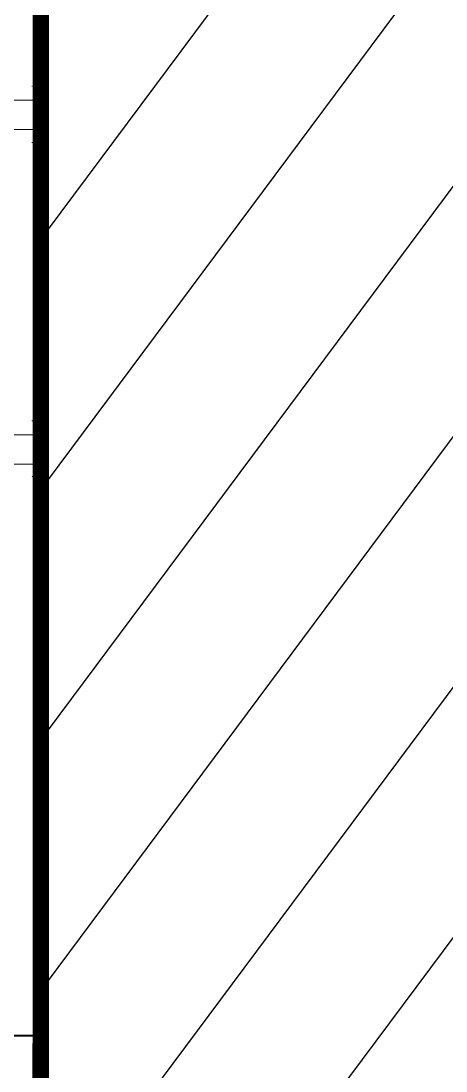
# Model space of a CAD drawing. Header units: centimetres. Extents: x -6122352 to 7132207, y -1694241 to 1947892.
# Drawn here: x 137923 to 138619, y -120280 to -118561 of the extents above; entities that cross this region are included whole.
import ezdxf

# ---------------------------------------------------------------- set-up
doc = ezdxf.new("R2010")
doc.units = ezdxf.units.CM
doc.header["$MEASUREMENT"] = 0
for name, pattern in [('2. HG-ST XR COL 3A (5V 7V 9V 11V - GF (4M & 5D-E)$0$HIDDEN', [0.375, 0.25, -0.125]), ('AXIS2', [28.574999999999996, 19.05, -3.174999999999999, 3.174999999999999, -3.174999999999999]), ('DASHED2', [0.375, 0.25, -0.125]), ('HIDDEN', [0.375, 0.25, -0.125]), ('XR-AR-END-SETTING OUT PLAN$0$23261-XR-AR-SI-GF$0$HIDDEN', [0.375, 0.25, -0.125]), ('XR-AR-END-SETTING OUT PLAN$0$23585-XR-AR-END-GROUND FLOOR$0$XR-END-GROUND FLOOR PLAN$0$xf_6a1$0$DASHED', [0.75, 0.5, -0.25]), ('XR-Master Plan MONTE CARLO$0$XREF-ROADS LAYOUT PLAN$0$PROPOSED INTERNAL ROAD - Option 01$0$Future road$0$DASHED2', [0.375, 0.25, -0.125])]:
    doc.linetypes.add(name, pattern=pattern)
for name, color, linetype in [('00-XREF', 7, 'Continuous'), ('23585-XR-AR-BOUNDARY WALLS AND SETBACKS$0$setback', 7, 'XR-AR-END-SETTING OUT PLAN$0$23261-XR-AR-SI-GF$0$HIDDEN'), ('@MI-REF LAYER', 7, 'Continuous'), ('B_TH_8', 7, 'Continuous'), ('G-HATCH-COL-WALL', 7, 'Continuous')]:
    doc.layers.add(name, color=color, linetype=linetype)
for name, color, linetype, lineweight in [('@ Foundations', 4, 'DASHED2', 50), ('A-ANNO-TEXT', 3, 'Continuous', 25), ('A-FLOR-XREF', 7, 'Continuous', 9), ('A-GRID2', 224, 'AXIS2', 0), ('HARDWARE', 1, 'Continuous', 15), ('XR-AR-END-SETTING OUT PLAN$0$23585-XR-AR-END-GROUND FLOOR$0$A-EQUP-KITN-PLAN', 202, 'Continuous', 9), ('XR-AR-END-SETTING OUT PLAN$0$23585-XR-AR-END-GROUND FLOOR$0$A-GLAZ-SILL', 8, 'Continuous', 5), ('XR-AR-END-SETTING OUT PLAN$0$23585-XR-AR-END-GROUND FLOOR$0$A-GLAZ-WNDO', 232, 'Continuous', 9), ('XR-AR-END-SETTING OUT PLAN$0$23585-XR-AR-END-GROUND FLOOR$0$A-WALL', 7, 'Continuous', 30), ('XR-AR-END-SETTING OUT PLAN$0$23585-XR-AR-END-GROUND FLOOR$0$S-COLS', 51, 'Continuous', 40), ('XR-AR-END-SETTING OUT PLAN$0$23585-XR-AR-END-GROUND FLOOR$0$S-COLS-PATT', 8, 'Continuous', 5)]:
    doc.layers.add(name, color=color, linetype=linetype, lineweight=lineweight)

# ---------------------------------------------------------------- blocks, each defined once
blk = doc.blocks.new('23585-XR-AR-BOUNDARY WALLS AND SETBACKS')
at = {"layer": '23585-XR-AR-BOUNDARY WALLS AND SETBACKS$0$setback', "ltscale": 40, "const_width": 0.05}
blk.add_lwpolyline([(496622.2089072186, 2768954.585300844), (496607.8314875885, 2768967.758914647), (496603.6765869833, 2768963.224389371), (496599.6231525759, 2768958.800751822), (496595.5697982174, 2768954.377001632), (496591.5163982162, 2768949.953201632), (496587.4629982173, 2768945.529401632), (496583.4095982172, 2768941.105601632), (496579.3561982168, 2768936.681801632), (496575.3025484073, 2768932.257947273), (496571.2491525767, 2768927.834351821), (496567.0930137162, 2768923.298279969), (496581.4700765952, 2768910.12437026), (496585.6265524817, 2768914.66065092), (496589.6799508891, 2768919.084449183), (496593.73335089, 2768923.508249182), (496597.7867508893, 2768927.932049183), (496601.8401508902, 2768932.355849182), (496605.8937747513, 2768936.779475226), (496609.94715089, 2768941.203249183), (496614.0005508893, 2768945.627049183), (496618.0539508902, 2768950.050849183)], close=True, dxfattribs=at)
blk = doc.blocks.new('A$C9d9485f6')
at = {"layer": 'A-ANNO-TEXT', "rotation": 312.4881850805905}
blk.add_blockref('23585-XR-AR-BOUNDARY WALLS AND SETBACKS', (-2377088.534775567, -1504219.252137818), dxfattribs=at)
blk = doc.blocks.new('XR-AR-END-SETTING OUT PLAN$0$23585-XR-AR-END-GROUND FLOOR$0$XR-END-GROUND FLOOR PLAN$0$A$C69996ABC')
at = {"layer": 'XR-AR-END-SETTING OUT PLAN$0$23585-XR-AR-END-GROUND FLOOR$0$A-GLAZ-SILL'}
blk.add_line((0.2499999770720933, 0.9999993968456202), (0.249999977072207, 0.0999993968456252), dxfattribs=at)
at = {"layer": 'XR-AR-END-SETTING OUT PLAN$0$23585-XR-AR-END-GROUND FLOOR$0$A-GLAZ-WNDO'}
for p, q in [((-2.292778056300904e-08, 0.9999993968456202), (-2.292778056300904e-08, 0.9499993968456231)), ((0.2499999770720933, 0.9999993968456202), (-2.292778056300904e-08, 0.9999993968456202)), ((0.1499999770722127, 0.9499993968456231), (0.1499999770722127, 0.9999993968456202)), ((0.1499999770722109, 0.999999396845622), (0.1499999770722127, 0.09999939684562342)), ((-2.292778056300904e-08, 0.9499993968456231), (0.1499999770722127, 0.9499993968456231)), ((-2.292778056300904e-08, 0.9499993968456231), (-2.292778056300904e-08, 0.1499993968456224)), ((0.1499999770722127, 0.1499993968456224), (-2.292778056300904e-08, 0.1499993968456224)), ((-2.292787470992153e-08, 0.09999939684561099), (-2.292787470992153e-08, 0.1499993968456099)), ((0.1499999770722127, 0.0999993968456252), (0.1499999770722127, 0.1499993968456224)), ((0.249999977072207, 0.0999993968456252), (-2.292778056300904e-08, 0.0999993968456252))]:
    blk.add_line(p, q, dxfattribs=at)
blk.add_lwpolyline([(-2.292779299750691e-08, 0.9499993968456231), (-2.292779299750691e-08, 0.1499993968456224), (0.04999997707220416, 0.1499993968456224), (0.04999997707220416, 0.9499993968456231)], close=True, dxfattribs=at)
blk.add_lwpolyline([(0.04999997707215442, 0.0999993968456181), (-2.292784451185526e-08, 0.0999993968456181)], dxfattribs=at)
blk = doc.blocks.new('XR-AR-END-SETTING OUT PLAN$0$23585-XR-AR-END-GROUND FLOOR$0$A$C75a8815d')
at = {"layer": 'XR-AR-END-SETTING OUT PLAN$0$23585-XR-AR-END-GROUND FLOOR$0$S-COLS', "color": 252, "lineweight": 30}
blk.add_lwpolyline([(-0.02568697929382324, 8599.999128341675), (-0.02568745613098145, 7599.999128580093), (249.974312543869, 7599.999128341675), (249.9743130207062, 8599.999128341675)], close=True, dxfattribs=at)
blk = doc.blocks.new('XR-AR-END-SETTING OUT PLAN')
at = {"layer": 'XR-AR-END-SETTING OUT PLAN$0$23585-XR-AR-END-GROUND FLOOR$0$A-EQUP-KITN-PLAN', "color": 8, "linetype": 'XR-AR-END-SETTING OUT PLAN$0$23585-XR-AR-END-GROUND FLOOR$0$XR-END-GROUND FLOOR PLAN$0$xf_6a1$0$DASHED'}
for p, q in [((3650.110123351216, 12899.99910211563), (3650.107762530446, 13849.9988026619)), ((3250.108286634088, 12899.99910211563), (3650.110123351216, 12899.99910211563))]:
    blk.add_line(p, q, dxfattribs=at)
at = {"layer": 'XR-AR-END-SETTING OUT PLAN$0$23585-XR-AR-END-GROUND FLOOR$0$A-WALL', "color": 8}
for points in [[(3000.102068737149, 12899.99910259247), (3250.103869214654, 12899.99910211563), (3250.103198900819, 13749.9988026619), (3250.102675631642, 14849.99877595901), (3000.10211391747, 14849.99877595901)], [(3650.084305241704, 13749.99880218506), (3250.103198900819, 13749.9988026619), (3250.103199318051, 13849.9988026619), (3650.084305599332, 13849.9988026619)]]:
    blk.add_lwpolyline(points, close=True, dxfattribs=at)
at = {"color": 8, "xscale": 1000.000000000001, "yscale": 1000.000000000001, "zscale": 1000.000000000001}
blk.add_blockref('XR-AR-END-SETTING OUT PLAN$0$23585-XR-AR-END-GROUND FLOOR$0$XR-END-GROUND FLOOR PLAN$0$A$C69996ABC', (3000.101009145379, 11899.99970579147), dxfattribs=at)
at = {"layer": 'XR-AR-END-SETTING OUT PLAN$0$23585-XR-AR-END-GROUND FLOOR$0$S-COLS-PATT', "color": 8}
blk.add_blockref('XR-AR-END-SETTING OUT PLAN$0$23585-XR-AR-END-GROUND FLOOR$0$A$C75a8815d', (3000.129344239831, 5499.998310089111), dxfattribs=at)
blk = doc.blocks.new('A$Cbc1183fc')
at = {"layer": 'HARDWARE', "linetype": 'XR-Master Plan MONTE CARLO$0$XREF-ROADS LAYOUT PLAN$0$PROPOSED INTERNAL ROAD - Option 01$0$Future road$0$DASHED2', "ltscale": 0.1}
blk.add_hatch(color=251, dxfattribs=at).paths.add_polyline_path([(2.908533192181494, 4.222381891624536), (1.010416953300592, 4.222381891566329), (1.010416953417007, 14.22390712378547), (2.908533192181494, 14.22390712378547)])
at = {"layer": 'A-GRID2', "color": 251, "linetype": 'XR-Master Plan MONTE CARLO$0$XREF-ROADS LAYOUT PLAN$0$PROPOSED INTERNAL ROAD - Option 01$0$Future road$0$DASHED2', "ltscale": 0.5}
blk.add_line((-47.00038027530536, 9.223144508025143), (106.9078582695802, 9.223144508025143), dxfattribs=at)
at = {"layer": 'HARDWARE', "color": 7, "ltscale": 0.1}
for p, q in [((-39.11612734466325, 17.34938375896309), (-38.38891594466986, 18.60895084269578)), ((-39.11612734466325, 17.34938375896309), (-39.11612734466325, 1.096905256097671)), ((-31.71709949325304, 18.60895084269578), (-38.38891594466986, 18.60895084269578)), ((-30.98988809355069, 17.34938375896309), (-31.71709949325304, 18.60895084269578)), ((-30.98988809355069, 19.84976506739622), (-30.98988809355069, -1.403476052044425)), ((-28.98958304652479, 19.84976506739622), (-30.98988809355069, 19.84976506739622)), ((-28.98958304652479, 19.84976506739622), (-28.98958304652479, -1.403476052044425)), ((-44.05500552407466, 12.84869740443537), (-44.68010085099377, 12.22360207769088)), ((-44.68010085099377, 6.222686938242987), (-44.68010085099377, 12.22360207769088)), ((-44.68010085099377, 6.222686938242987), (-44.05500552407466, 5.597591611498501)), ((-44.05500552407466, 12.84869740443537), (-44.05500552407466, 5.597591611498501)), ((-44.05500552407466, 12.84869740443537), (-41.80466234614141, 12.84869740443537)), ((-44.05500552407466, 5.597591611498501), (-41.80466234614141, 5.597591611498501)), ((-40.36631799908355, 14.22390712378547), (-41.80466234614141, 12.78556277696043)), ((-41.80466234614141, 5.660726239264477), (-41.80466234614141, 12.78556277696043)), ((-40.36631799908355, 4.222381891566329), (-41.80466234614141, 5.660726239264477)), ((-41.32521423057187, 13.26501089252997), (-39.11612734466325, 13.26501089252997)), ((-41.32521423057187, 5.181278123403899), (-39.11612734466325, 5.181278123403899)), ((-40.36631799908355, 4.222381891566329), (-40.36631799908355, 14.22390712378547)), ((-39.11612734466325, 14.22390712378547), (-40.36631799908355, 14.22390712378547)), ((-39.11612734466325, 4.222381891566329), (-40.36631799908355, 4.222381891566329)), ((-39.11612734466325, 1.096905256097671), (-38.38891594466986, -0.1626618276932277)), ((-31.71709949325304, 13.91604767570971), (-38.38891594466986, 13.91604767570971)), ((-31.71709949325304, 4.530241340224165), (-38.38891594466986, 4.530241340224165)), ((-30.98988809355069, 1.096905256097671), (-31.71709949325304, -0.1626618276932277)), ((-31.71709949325304, -0.1626618276932277), (-38.38891594466986, -0.1626618276932277)), ((-28.98958304652479, -1.403476052044425), (-30.98988809355069, -1.403476052044425))]:
    blk.add_line(p, q, dxfattribs=at)
at = {"layer": 'HARDWARE', "color": 251, "linetype": 'XR-Master Plan MONTE CARLO$0$XREF-ROADS LAYOUT PLAN$0$PROPOSED INTERNAL ROAD - Option 01$0$Future road$0$DASHED2', "ltscale": 0.1}
for p, q in [((72.75557183974888, 14.22390712378547), (-28.98958304652479, 14.22390712378547)), ((-28.98958304652479, 13.26501089252997), (1.010416953475215, 13.26501089252997)), ((-28.98958304652479, 5.181278123403899), (1.010416953475215, 5.181278123403899)), ((72.75557183974888, 4.222381891566329), (-28.98958304652479, 4.222381891566329)), ((1.010416953475215, 14.22390712378547), (1.010416953475215, 4.222381891566329)), ((72.75557183974888, 4.222381891566329), (72.75557183974888, 14.22390712378547)), ((77.89883993775584, 12.99673248000909), (73.13906532223336, 12.99673248000909)), ((77.89883993775584, 5.449569037242327), (73.13906532223336, 5.449569037242327)), ((87.31861020310316, 14.69050327996956), (77.89883993775584, 14.25454929738771)), ((77.89883993775584, 11.55062444781652), (77.89883993775584, 14.2545868033194)), ((77.89883993775584, 14.16024741646834), (77.89883993775584, 4.286041599465534)), ((79.57415167271392, 11.63842533819843), (77.89883993775584, 11.55062444781652)), ((79.57415167271392, 10.41553884814493), (77.89883993775584, 10.50332723610336)), ((90.42035696917446, 3.629816524975467), (77.89883993775584, 4.286041599465534)), ((89.94517450395506, 5.982975382183213), (87.21389923489187, 6.126122211862821)), ((87.43754709063796, 14.80005748727126), (87.4771506304387, 15.10707930783974)), ((89.37730540370103, 14.86197943036677), (87.4771506304387, 15.10707930783974)), ((91.2960905188811, 12.14092696976149), (87.53484942938667, 11.94380940945121)), ((87.61943982954836, 6.104868971277028), (88.60430127097061, 6.871373362664599)), ((88.51878447993658, 5.239612018805929), (87.61943982954836, 6.104868971277028)), ((91.54596987529658, 9.904885973141063), (87.72365947323851, 10.105204021791)), ((88.48233517084736, 13.79382903676014), (88.40547594963573, 15.45451979286736)), ((88.63406080874847, 7.439234961464535), (88.49653483601287, 4.81505977519555)), ((89.5036446704762, 6.006116410484537), (88.51878447993658, 5.239612018805929)), ((88.60430127097061, 6.871373362664599), (89.5036446704762, 6.006116410484537)), ((92.38743944931775, 14.92510155693162), (89.4962622950552, 14.79129365098197)), ((92.45013651053887, 12.50725783529924), (91.2960905188811, 12.14092696976149)), ((92.96129321167246, 9.492273050069343), (91.54596987529658, 9.904885973141063)), ((92.38743944931775, 14.92510155693162), (92.49885143950814, 15.43394165439531)), ((92.55657524225535, 14.18667644646484), (92.38743944931775, 14.92510155693162)), ((93.64979320799466, 12.87235101213446), (92.45013651053887, 12.50725783529924)), ((92.55657524225535, 14.18667644646484), (92.49885143950814, 15.43394165439531)), ((93.39265149418497, 14.97162115009269), (92.49885143950814, 15.43394165439531)), ((92.76186779944692, 8.090846832608804), (92.58651480817934, 4.744911576795857)), ((94.39027488173451, 9.027764712343924), (92.96129321167246, 9.492273050069343)), ((95.53774987155339, 15.07089879049454), (93.39265149418497, 14.97162115009269)), ((93.52420280541992, 3.855013367603533), (94.4000251184334, 4.175437232188415)), ((94.780859445862, 13.36900175112532), (93.64979320799466, 12.87235101213446)), ((95.44022499938728, 8.025586879928596), (94.39027488173451, 9.027764712343924)), ((94.4000251184334, 4.175437232188415), (95.14445989456726, 4.796581957198214)), ((99.51018816855503, 4.223144507675897), (94.48030861187726, 4.223144507675897)), ((95.58035636960994, 14.2579248114489), (94.780859445862, 13.36900175112532)), ((95.14445989456726, 4.796581957198214), (95.58906519698212, 5.635622410394717)), ((95.70576424361207, 6.581304127234034), (95.44022499938728, 8.025586879928596)), ((95.58035636960994, 14.2579248114489), (95.53774987155339, 15.07089879049454)), ((99.51018816855503, 14.2231445076759), (95.55813798075542, 14.2231445076759)), ((95.58906519698212, 5.635622410394717), (95.70576424361207, 6.581304127234034)), ((95.78166081814561, 4.223144507675897), (95.78166081814561, 14.2231445076759)), ((99.51018816855503, 14.2231445076759), (99.51018816855503, 4.223144507675897)), ((99.51018816855503, 14.2231445076759), (101.0104169534752, 12.72291572275572)), ((101.0104169534752, 5.723373293178156), (99.51018816855503, 4.223144507675897)), ((101.0104169534752, 12.72291572275572), (101.0104169534752, 5.723373293178156))]:
    blk.add_line(p, q, dxfattribs=at)
at = {"layer": 'HARDWARE', "color": 7, "ltscale": 0.1}
for centre, radius, start, end in [((-34.96694084443152, 16.26250551029807), 4.149186500949668, 145.5615300131429, 214.438469986857), ((-35.13907465746161, 16.26250551029807), 4.149186500949668, 325.5615300131429, 34.43846901578785), ((-23.61019831587328, 9.223144507792313), 15.50592840411255, 162.3830300116464, 197.6169699883536), ((-34.96694084443152, 2.183796006895136), 4.149186500949668, 145.5615300131429, 214.438469986857), ((-46.49581712350482, 9.223144507792313), 15.50592840411255, 342.3830300116463, 17.61696900850052), ((-35.13907465746161, 2.183796006895136), 4.149186500949668, 325.5615300131429, 34.43846901578785)]:
    blk.add_arc(centre, radius, start, end, dxfattribs=at)
at = {"layer": 'HARDWARE', "color": 251, "linetype": 'XR-Master Plan MONTE CARLO$0$XREF-ROADS LAYOUT PLAN$0$PROPOSED INTERNAL ROAD - Option 01$0$Future road$0$DASHED2', "ltscale": 0.1}
for centre, radius, start, end in [((73.13906532136025, 13.38021596067119), 0.3834940703464925, 180, 270), ((73.13906532136025, 5.066073054389562), 0.3834940703464925, 90, 180), ((79.48170132358791, 11.02698209305527), 0.6183947677033078, 278.597939997401, 81.40205939544926), ((87.8244660954224, 11.04454727156553), 0.944741635601313, 107.8518299985358, 263.874750001431), ((87.3127943155705, 14.81615994236199), 0.1257860573740003, 272.6498300045417, 352.6498329959001), ((88.11186367354821, 21.01901837886544), 6.360934167473221, 263.7923700016446, 281.5072999921803), ((89.49044765718281, 14.91693781095091), 0.1257860573740003, 205.9098599996503, 272.6498300045417), ((91.0746554993093, 16.1145954534295), 12.5019065407724, 267.0000099984271, 281.2992799952244), ((103.0011480393587, 5.87665916926926), 10.47594583176023, 167.7980399877807, 186.2019600094219), ((89.5532334826421, 18.22342955146451), 5.031442169940947, 306.6492599996699, 319.7369400049474), ((91.50133056694176, 6.479338577250019), 2.045942006160019, 302.0330500080299, 51.96694999488927)]:
    blk.add_arc(centre, radius, start, end, dxfattribs=at)
blk = doc.blocks.new('A$Ce8294b64')
at = {"layer": 'G-HATCH-COL-WALL'}
h = blk.add_hatch(dxfattribs=at)
h.set_pattern_fill('ANSI31', color=1, angle=-180)
h.set_pattern_definition([(224.9999999999997, (514377.9856902729, 2792684.258597666), (0.08838834764831767, -0.08838834764831849), [])])
h.paths.add_polyline_path([(181.9881294774241, 205.7581931389868), (181.9881294774241, 201.7581931389868), (131.9881294774241, 201.7581931389868), (131.9881294774241, 205.7581931389868)])
h = blk.add_hatch(dxfattribs=at)
h.set_pattern_fill('ANSI31', color=1, angle=-180)
h.set_pattern_definition([(224.9999999999999, (87727.86580790632, 154293.1558632633), (0.0883883476483184, -0.08838834764831849), [])])
h.paths.add_polyline_path([(425.9516046088538, 201.7581931389868), (425.9516046093195, 205.7581931389868), (375.9516046093195, 205.7581931389868), (375.9516046093195, 201.7581931389868)])
h = blk.add_hatch(dxfattribs=at)
h.set_pattern_fill('ANSI31', color=1, angle=-135)
h.set_pattern_definition([(270, (-1611104.543122334, 2338274.30322408), (0.1249999999999993, -6.335847910278488e-16), [])])
h.paths.add_polyline_path([(-115.5359028750681, 102.3425361735281), (-112.707475749834, 99.51410904910881), (-148.0628148094402, 64.15876998979365), (-150.8912419346743, 66.98719711432932)])
h = blk.add_hatch(dxfattribs=at)
h.set_pattern_fill('ANSI31', color=1, angle=-90.00000000000001)
h.set_pattern_definition([(315, (-2792731.507303426, 514016.4557539099), (0.08838834764831846, 0.08838834764831843), [])])
h.paths.add_polyline_path([(-253.0068988991552, -179.5418068611179), (-249.0068988991552, -179.5418068611179), (-249.0068988991552, -229.5418068611179), (-253.0068988991552, -229.5418068610015)])
h = blk.add_hatch(dxfattribs=at)
h.set_pattern_fill('ANSI31', color=1, angle=-44.99999999999999)
h.set_pattern_definition([(360, (-2338322.851929822, -1611465.078030313), (7.847327871527068e-17, 0.1249999999999999), [])])
h.paths.add_polyline_path([(-150.8912419342087, -476.0708108367398), (-148.0628148094402, -473.2423837120296), (-112.707475749834, -508.5977227713447), (-115.5359028746025, -511.4261498959968)])
h = blk.add_hatch(dxfattribs=at)
h.set_pattern_fill('ANSI31', color=1, angle=2.544443745170813e-14)
h.set_pattern_definition([(44.99999999999994, (-514065.0044596778, -2793090.97261426), (-0.0883883476483182, 0.0883883476483184), [])])
h.paths.add_polyline_path([(130.9931011008448, -612.4722097327176), (130.9931011008448, -608.4722097327176), (180.9931011008448, -608.4722097327176), (180.9931011008448, -612.4722097327176)])
h = blk.add_hatch(dxfattribs=at)
h.set_pattern_fill('ANSI31', color=1, angle=-180)
h.set_pattern_definition([(224.9999999999999, (87727.86580790632, 154295.4558632633), (0.0883883476483184, -0.08838834764831849), [])])
h.paths.add_polyline_path([(425.9516046088538, -608.2418068610132), (425.9516046093195, -612.2418068610132), (375.9516046093195, -612.2418068610132), (375.9516046093195, -608.2418068610132)])
at = {"color": 1}
for p, q in [((626.0195874855272, 93.45819313905668), (602.0195874855272, 93.45819313905668)), ((790.9565762332059, 93.45819313888205), (632.0195874855272, 93.45819313905668)), ((626.0195874855272, 69.45819313894026), (632.0195874855272, 69.45819313894026)), ((585.5195874855272, 52.02976808103267), (585.5195874855272, -460.8133818031056)), ((618.5195874855272, 52.02976808103267), (618.5195874855272, -460.8133818031056)), ((790.9565762332059, 45.45819313882384), (618.7665554545238, 45.45819313876564)), ((791.0218745744205, -454.2418068608968), (618.5195874855272, -454.2418068608968)), ((625.9078791709035, -478.2418068610132), (632.0195874855272, -478.2418068610132)), ((626.0195874855272, -502.2418068610714), (602.0195874855272, -502.2418068610714)), ((791.0218745744205, -502.241806860955), (632.0195874855272, -502.2418068610714))]:
    blk.add_line(p, q, dxfattribs=at)
for points in [[(181.9881294774241, 205.7581931389868), (181.9881294774241, 201.7581931389868), (131.9881294774241, 201.7581931389868), (131.9881294774241, 205.7581931389868)], [(425.9516046093195, 205.7581931389868), (425.9516046088538, 201.7581931389868), (375.9516046093195, 201.7581931389868), (375.9516046093195, 205.7581931389868)], [(-115.5359028750681, 102.3425361735281), (-112.707475749834, 99.51410904910881), (-148.0628148094402, 64.15876998979365), (-150.8912419346743, 66.98719711432932)], [(-253.0068988991552, -179.5418068611179), (-249.0068988991552, -179.5418068611179), (-249.0068988991552, -229.5418068611179), (-253.0068988991552, -229.5418068610015)], [(-150.8912419342087, -476.0708108367398), (-148.0628148094402, -473.2423837120296), (-112.707475749834, -508.5977227713447), (-115.5359028746025, -511.4261498959968)], [(130.9931011008448, -612.4722097327176), (130.9931011008448, -608.4722097327176), (180.9931011008448, -608.4722097327176), (180.9931011008448, -612.4722097327176)], [(425.9516046093195, -612.2418068610132), (425.9516046088538, -608.2418068610132), (375.9516046093195, -608.2418068610132), (375.9516046093195, -612.2418068610132)]]:
    blk.add_lwpolyline(points, close=True, dxfattribs=at)
for centre in [(602.0195874855272, 69.45819313894026), (602.0195874855272, -478.2418068610132)]:
    blk.add_circle(centre, 24, dxfattribs=at)
at = {"layer": '00-XREF', "color": 1, "flags": 128}
for points in [[(632.0195874855272, 69.45819313894026), (632.0195874855272, 201.733335086843), (423.9516046093195, 201.7581931389868), (156.9881294774241, 201.7581931389868, 0.9999999999999999), (156.9881294774241, -608.2418068610132), (424.5661017889506, -608.2418068610132), (632.0195874855272, -608.2418068610132), (632.0195874855272, -478.241806860955)], [(626.0195874855272, 69.45819313894026), (626.0195874855272, 195.7581931392197), (420.686456619238, 195.7581931389868), (156.9881294774241, 195.7581931389868, 1), (156.9881294774241, -602.2418068610132), (421.3009537988692, -602.2418068610132), (626.0195874855272, -602.2418068610132), (626.0195874855272, -478.0449050011812)]]:
    blk.add_lwpolyline(points, format="xyb", dxfattribs=at)
at = {"layer": '00-XREF', "color": 1}
for points in [[(800.9565762332059, 3.952243700157851), (800.9565762332059, 134.9641425777227), (790.9565762332059, 134.9641425777227), (790.9565762332059, 3.952243700157851)], [(801.0218745744205, -543.7477562997956), (801.0218745744205, -412.7358574222308), (791.0218745744205, -412.7358574222308), (791.0218745744205, -543.7477562997956)]]:
    blk.add_lwpolyline(points, close=True, dxfattribs=at)
at = {"color": 1, "xscale": -1, "rotation": 180}
for p in [(819.9461592797306, 125.5012669930293), (819.9461592797306, 33.17538820783375), (820.0114576209453, -422.4563273322419), (819.9461592797306, -513.4682262098067)]:
    blk.add_blockref('A$Cbc1183fc', p, dxfattribs=at)
blk = doc.blocks.new('A$Cbed221a8')
at = {"linetype": 'HIDDEN'}
for points in [[(1628.115227677878, 13299.16522183403), (1630.013343916758, 13299.16522183409), (1630.013343916642, 13289.16369660187), (1628.115227677878, 13289.16369660187)], [(1628.115227677878, 13206.83934304884), (1630.013343916758, 13206.83934304889), (1630.013343916642, 13196.83781781667), (1628.115227677878, 13196.83781781667)], [(1628.049929336663, 12751.20762750876), (1629.948045575544, 12751.20762750882), (1629.948045575427, 12741.2061022766), (1628.049929336663, 12741.2061022766)], [(1628.115227677878, 12660.1957286312), (1630.013343916758, 12660.19572863125), (1630.013343916642, 12650.19420339903), (1628.115227677878, 12650.19420339903)]]:
    blk.add_hatch(color=1, dxfattribs=at).paths.add_polyline_path(points)
at = {"color": 1, "linetype": 'HIDDEN'}
for p, q in [((1660.013343916584, 13283.53783865826), (1660.013343916584, 13304.7910797777)), ((1660.013343916584, 13304.7910797777), (1662.01364896361, 13304.7910797777)), ((1662.01364896361, 13283.53783865826), (1662.01364896361, 13304.7910797777)), ((1678.024141145364, 13294.16445921763), (1524.115902600479, 13294.16445921763)), ((1530.013343916584, 13297.66423043248), (1531.513572701504, 13299.16445921798)), ((1530.013343916584, 13290.6646880029), (1530.013343916584, 13297.66423043248)), ((1531.513572701504, 13289.16445921798), (1530.013343916584, 13290.6646880029)), ((1531.513572701504, 13289.16445921798), (1531.513572701504, 13299.16445921798)), ((1531.513572701504, 13299.16445921798), (1536.543452258182, 13299.16445921798)), ((1531.513572701504, 13289.16445921798), (1535.465622889304, 13289.16445921798)), ((1535.242100051913, 13299.16445921798), (1535.242100051913, 13289.16445921798)), ((1535.434695673077, 13297.75198131526), (1535.317996626447, 13296.80629959842)), ((1535.317996626447, 13296.80629959842), (1535.583535870672, 13295.36201684573)), ((1535.879300975492, 13298.59102176846), (1535.434695673077, 13297.75198131526)), ((1535.443404500449, 13289.12967891421), (1536.242901424197, 13290.01860197453)), ((1535.443404500449, 13289.12967891421), (1535.486010998506, 13288.31670493516)), ((1535.486010998506, 13288.31670493516), (1537.631109375874, 13288.41598257556)), ((1535.583535870672, 13295.36201684573), (1536.633485988325, 13294.35983901331)), ((1536.623735751626, 13299.21216649347), (1535.879300975492, 13298.59102176846)), ((1536.242901424197, 13290.01860197453), (1537.373967662064, 13290.51525271352)), ((1537.499558064639, 13299.53259035805), (1536.623735751626, 13299.21216649347)), ((1536.633485988325, 13294.35983901331), (1538.062467658387, 13293.89533067559)), ((1537.373967662064, 13290.51525271352), (1538.57362435952, 13290.88034589036)), ((1537.631109375874, 13288.41598257556), (1538.524909430551, 13287.95366207126)), ((1538.062467658387, 13293.89533067559), (1539.477790994762, 13293.48271775251)), ((1538.261893070612, 13295.29675689305), (1538.43724606188, 13298.64269214886)), ((1538.467185627804, 13289.20092727919), (1538.524909430551, 13287.95366207126)), ((1538.467185627804, 13289.20092727919), (1538.636321420741, 13288.46250216872)), ((1538.636321420741, 13288.46250216872), (1538.524909430551, 13287.95366207126)), ((1538.57362435952, 13290.88034589036), (1539.727670351178, 13291.24667675589)), ((1538.636321420741, 13288.46250216872), (1541.527498575004, 13288.59631007467)), ((1539.477790994762, 13293.48271775251), (1543.300101396821, 13293.28239970386)), ((1539.727670351178, 13291.24667675589), (1543.488911440672, 13291.4437943162)), ((1540.603403900885, 13299.75778720068), (1553.124920932303, 13299.10156212619)), ((1541.078586366104, 13297.40462834347), (1543.809861635167, 13297.26148151379)), ((1541.520116199583, 13297.38148731517), (1542.504976390122, 13298.14799170685)), ((1542.419459599088, 13296.51623036299), (1541.520116199583, 13297.38148731517)), ((1541.646455466358, 13288.52562429529), (1543.54661023962, 13288.28052441782)), ((1542.389700061311, 13295.94836876419), (1542.527226034046, 13298.57254395046)), ((1543.404321040511, 13297.28273475438), (1542.419459599088, 13296.51623036299)), ((1542.504976390122, 13298.14799170685), (1543.404321040511, 13297.28273475438)), ((1542.541425699212, 13289.5937746889), (1542.618284920423, 13287.93308393279)), ((1543.586213779421, 13288.58754623838), (1543.54661023962, 13288.28052441782)), ((1543.705150666956, 13288.69710044569), (1553.124920932303, 13289.13305442827)), ((1551.449609197345, 13292.97206487751), (1553.124920932303, 13292.88427648955)), ((1551.449609197345, 13291.74917838746), (1553.124920932303, 13291.83697927784)), ((1553.124920932303, 13289.22735630919), (1553.124920932303, 13299.10156212619)), ((1553.124920932303, 13297.93803468841), (1557.884695547826, 13297.93803468841)), ((1553.124920932303, 13291.83697927784), (1553.124920932303, 13289.13301692234)), ((1553.124920932303, 13290.39087124565), (1557.884695547826, 13290.39087124565)), ((1558.26818903031, 13299.16522183409), (1660.013343916584, 13299.16522183409)), ((1558.26818903031, 13299.16522183409), (1558.26818903031, 13289.16369660187)), ((1558.26818903031, 13289.16369660187), (1660.013343916584, 13289.16369660187)), ((1630.013343916584, 13289.16369660187), (1630.013343916584, 13299.16522183409)), ((1660.013343916584, 13298.20632560225), (1630.013343916584, 13298.20632560225)), ((1660.013343916584, 13290.12259283313), (1630.013343916584, 13290.12259283313)), ((1662.01364896361, 13302.29069846956), (1662.740860363312, 13303.55026555335)), ((1662.740860363312, 13303.55026555335), (1669.412676814729, 13303.55026555335)), ((1662.740860363312, 13298.85736238543), (1669.412676814729, 13298.85736238543)), ((1662.740860363312, 13289.47155604995), (1669.412676814729, 13289.47155604995)), ((1670.139888214722, 13302.29069846956), (1669.412676814729, 13303.55026555335)), ((1670.139888214722, 13286.03821996669), (1670.139888214722, 13302.29069846956)), ((1670.139888214722, 13299.16522183409), (1671.390078869143, 13299.16522183409)), ((1672.348975100631, 13298.20632560225), (1670.139888214722, 13298.20632560225)), ((1672.348975100631, 13290.12259283313), (1670.139888214722, 13290.12259283313)), ((1670.139888214722, 13289.16369660187), (1671.390078869143, 13289.16369660187)), ((1671.390078869143, 13299.16522183409), (1671.390078869143, 13289.16369660187)), ((1671.390078869143, 13299.16522183409), (1672.8284232162, 13297.72687748639)), ((1671.390078869143, 13289.16369660187), (1672.8284232162, 13290.6020409487)), ((1675.078766394134, 13297.79001211416), (1672.8284232162, 13297.79001211416)), ((1672.8284232162, 13297.72687748639), (1672.8284232162, 13290.6020409487)), ((1675.078766394134, 13290.53890632122), (1672.8284232162, 13290.53890632122)), ((1675.078766394134, 13290.53890632122), (1675.078766394134, 13297.79001211416)), ((1675.703861721053, 13297.16491678741), (1675.078766394134, 13297.79001211416)), ((1675.078766394134, 13290.53890632122), (1675.703861721053, 13291.16400164797)), ((1675.703861721053, 13297.16491678741), (1675.703861721053, 13291.16400164797)), ((1660.013343916584, 13283.53783865826), (1662.01364896361, 13283.53783865826)), ((1662.01364896361, 13286.03821996669), (1662.740860363312, 13284.77865288296)), ((1662.740860363312, 13284.77865288296), (1669.412676814729, 13284.77865288296)), ((1670.139888214722, 13286.03821996669), (1669.412676814729, 13284.77865288296)), ((1678.024141145364, 13201.83858043244), (1524.115902600479, 13201.83858043244)), ((1530.013343916584, 13205.33835164728), (1531.513572701504, 13206.83858043278)), ((1530.013343916584, 13198.3388092177), (1530.013343916584, 13205.33835164728)), ((1531.513572701504, 13196.83858043278), (1531.513572701504, 13206.83858043278)), ((1531.513572701504, 13206.83858043278), (1536.543452258182, 13206.83858043278)), ((1535.242100051913, 13206.83858043278), (1535.242100051913, 13196.83858043278)), ((1535.434695673077, 13205.42610253007), (1535.317996626447, 13204.48042081323)), ((1535.317996626447, 13204.48042081323), (1535.583535870672, 13203.03613806053)), ((1535.879300975492, 13206.26514298326), (1535.434695673077, 13205.42610253007)), ((1535.583535870672, 13203.03613806053), (1536.633485988325, 13202.03396022812)), ((1536.623735751626, 13206.88628770827), (1535.879300975492, 13206.26514298326)), ((1537.499558064639, 13207.20671157286), (1536.623735751626, 13206.88628770827)), ((1536.633485988325, 13202.03396022812), (1538.062467658387, 13201.56945189039)), ((1538.062467658387, 13201.56945189039), (1539.477790994762, 13201.15683896732)), ((1538.261893070612, 13202.97087810785), (1538.43724606188, 13206.31681336366)), ((1539.477790994762, 13201.15683896732), (1543.300101396821, 13200.95652091867)), ((1540.603403900885, 13207.43190841548), (1553.124920932303, 13206.77568334099)), ((1541.078586366104, 13205.07874955828), (1543.809861635167, 13204.9356027286)), ((1541.520116199583, 13205.05560852998), (1542.504976390122, 13205.82211292165)), ((1542.419459599088, 13204.1903515778), (1541.520116199583, 13205.05560852998)), ((1542.389700061311, 13203.622489979), (1542.527226034046, 13206.24666516526)), ((1543.404321040511, 13204.95685596918), (1542.419459599088, 13204.1903515778)), ((1542.504976390122, 13205.82211292165), (1543.404321040511, 13204.95685596918)), ((1553.124920932303, 13196.90147752399), (1553.124920932303, 13206.77568334099)), ((1553.124920932303, 13205.61215590322), (1557.884695547826, 13205.61215590322)), ((1558.26818903031, 13206.83934304889), (1660.013343916584, 13206.83934304889)), ((1558.26818903031, 13206.83934304889), (1558.26818903031, 13196.83781781667)), ((1630.013343916584, 13196.83781781667), (1630.013343916584, 13206.83934304889)), ((1660.013343916584, 13205.88044681706), (1630.013343916584, 13205.88044681706)), ((1660.013343916584, 13191.21195987306), (1660.013343916584, 13212.4652009925)), ((1660.013343916584, 13212.4652009925), (1662.01364896361, 13212.4652009925)), ((1662.01364896361, 13191.21195987306), (1662.01364896361, 13212.4652009925)), ((1662.01364896361, 13209.96481968436), (1662.740860363312, 13211.22438676815)), ((1662.740860363312, 13211.22438676815), (1669.412676814729, 13211.22438676815)), ((1662.740860363312, 13206.53148360024), (1669.412676814729, 13206.53148360024)), ((1670.139888214722, 13209.96481968436), (1669.412676814729, 13211.22438676815)), ((1670.139888214722, 13193.7123411815), (1670.139888214722, 13209.96481968436)), ((1670.139888214722, 13206.83934304889), (1671.390078869143, 13206.83934304889)), ((1672.348975100631, 13205.88044681706), (1670.139888214722, 13205.88044681706)), ((1671.390078869143, 13206.83934304889), (1671.390078869143, 13196.83781781667)), ((1671.390078869143, 13206.83934304889), (1672.8284232162, 13205.4009987012)), ((1675.078766394134, 13205.46413332896), (1672.8284232162, 13205.46413332896)), ((1672.8284232162, 13205.4009987012), (1672.8284232162, 13198.2761621635)), ((1675.078766394134, 13198.21302753603), (1675.078766394134, 13205.46413332896)), ((1675.703861721053, 13204.83903800222), (1675.078766394134, 13205.46413332896)), ((1675.703861721053, 13204.83903800222), (1675.703861721053, 13198.83812286277)), ((1531.513572701504, 13196.83858043278), (1530.013343916584, 13198.3388092177)), ((1531.513572701504, 13196.83858043278), (1535.465622889304, 13196.83858043278)), ((1535.443404500449, 13196.80380012901), (1536.242901424197, 13197.69272318934)), ((1535.443404500449, 13196.80380012901), (1535.486010998506, 13195.99082614997)), ((1535.486010998506, 13195.99082614997), (1537.631109375874, 13196.09010379037)), ((1536.242901424197, 13197.69272318934), (1537.373967662064, 13198.18937392833)), ((1537.373967662064, 13198.18937392833), (1538.57362435952, 13198.55446710516)), ((1537.631109375874, 13196.09010379037), (1538.524909430551, 13195.62778328607)), ((1538.467185627804, 13196.875048494), (1538.524909430551, 13195.62778328607)), ((1538.467185627804, 13196.875048494), (1538.636321420741, 13196.13662338353)), ((1538.636321420741, 13196.13662338353), (1538.524909430551, 13195.62778328607)), ((1538.57362435952, 13198.55446710516), (1539.727670351178, 13198.9207979707)), ((1538.636321420741, 13196.13662338353), (1541.527498575004, 13196.27043128948)), ((1539.727670351178, 13198.9207979707), (1543.488911440672, 13199.11791553101)), ((1541.646455466358, 13196.19974551009), (1543.54661023962, 13195.95464563262)), ((1542.541425699212, 13197.2678959037), (1542.618284920423, 13195.60720514759)), ((1543.586213779421, 13196.26166745319), (1543.54661023962, 13195.95464563262)), ((1543.705150666956, 13196.37122166049), (1553.124920932303, 13196.80717564307)), ((1551.449609197345, 13200.64618609232), (1553.124920932303, 13200.55839770436)), ((1551.449609197345, 13199.42329960226), (1553.124920932303, 13199.51110049264)), ((1553.124920932303, 13199.51110049264), (1553.124920932303, 13196.80713813714)), ((1553.124920932303, 13198.06499246045), (1557.884695547826, 13198.06499246045)), ((1558.26818903031, 13196.83781781667), (1660.013343916584, 13196.83781781667)), ((1660.013343916584, 13197.79671404793), (1630.013343916584, 13197.79671404793)), ((1660.013343916584, 13191.21195987306), (1662.01364896361, 13191.21195987306)), ((1662.01364896361, 13193.7123411815), (1662.740860363312, 13192.45277409776)), ((1662.740860363312, 13197.14567726475), (1669.412676814729, 13197.14567726475)), ((1662.740860363312, 13192.45277409776), (1669.412676814729, 13192.45277409776)), ((1670.139888214722, 13193.7123411815), (1669.412676814729, 13192.45277409776)), ((1672.348975100631, 13197.79671404793), (1670.139888214722, 13197.79671404793)), ((1670.139888214722, 13196.83781781667), (1671.390078869143, 13196.83781781667)), ((1671.390078869143, 13196.83781781667), (1672.8284232162, 13198.2761621635)), ((1675.078766394134, 13198.21302753603), (1672.8284232162, 13198.21302753603)), ((1675.078766394134, 13198.21302753603), (1675.703861721053, 13198.83812286277)), ((1659.948045575369, 12735.58024433299), (1659.948045575369, 12756.83348545243)), ((1659.948045575369, 12756.83348545243), (1661.948350622395, 12756.83348545243)), ((1661.948350622395, 12735.58024433299), (1661.948350622395, 12756.83348545243)), ((1661.948350622395, 12754.33310414429), (1662.675562022097, 12755.59267122808)), ((1662.675562022097, 12755.59267122808), (1669.347378473514, 12755.59267122808)), ((1670.074589873508, 12754.33310414429), (1669.347378473514, 12755.59267122808)), ((1670.074589873508, 12738.08062564142), (1670.074589873508, 12754.33310414429)), ((1529.948045575369, 12749.70663610721), (1531.448274360289, 12751.20686489271)), ((1529.948045575369, 12742.70709367763), (1529.948045575369, 12749.70663610721)), ((1531.448274360289, 12741.20686489271), (1529.948045575369, 12742.70709367763)), ((1531.448274360289, 12741.20686489271), (1531.448274360289, 12751.20686489271)), ((1531.448274360289, 12751.20686489271), (1536.478153916967, 12751.20686489271)), ((1531.448274360289, 12741.20686489271), (1535.400324548089, 12741.20686489271)), ((1535.176801710699, 12751.20686489271), (1535.176801710699, 12741.20686489271)), ((1535.369397331862, 12749.79438698999), (1535.252698285232, 12748.84870527315)), ((1535.252698285232, 12748.84870527315), (1535.518237529457, 12747.40442252046)), ((1535.814002634277, 12750.63342744319), (1535.369397331862, 12749.79438698999)), ((1535.378106159234, 12741.17208458894), (1536.177603082982, 12742.06100764926)), ((1535.378106159234, 12741.17208458894), (1535.420712657291, 12740.35911060989)), ((1535.420712657291, 12740.35911060989), (1537.565811034659, 12740.45838825029)), ((1535.518237529457, 12747.40442252046), (1536.56818764711, 12746.40224468804)), ((1536.558437410411, 12751.2545721682), (1535.814002634277, 12750.63342744319)), ((1536.177603082982, 12742.06100764926), (1537.30866932085, 12742.55765838825)), ((1537.434259723424, 12751.57499603278), (1536.558437410411, 12751.2545721682)), ((1536.56818764711, 12746.40224468804), (1537.997169317172, 12745.93773635032)), ((1537.30866932085, 12742.55765838825), (1538.508326018306, 12742.92275156509)), ((1537.565811034659, 12740.45838825029), (1538.459611089336, 12739.99606774599)), ((1537.997169317172, 12745.93773635032), (1539.412492653548, 12745.52512342724)), ((1538.196594729397, 12747.33916256778), (1538.371947720665, 12750.68509782359)), ((1538.401887286589, 12741.24333295392), (1538.459611089336, 12739.99606774599)), ((1538.401887286589, 12741.24333295392), (1538.571023079527, 12740.50490784345)), ((1538.571023079527, 12740.50490784345), (1538.459611089336, 12739.99606774599)), ((1538.508326018306, 12742.92275156509), (1539.662372009963, 12743.28908243062)), ((1538.571023079527, 12740.50490784345), (1541.462200233789, 12740.6387157494)), ((1539.412492653548, 12745.52512342724), (1543.234803055606, 12745.32480537859)), ((1539.662372009963, 12743.28908243062), (1543.423613099458, 12743.48619999093)), ((1540.53810555967, 12751.80019287541), (1553.059622591089, 12751.14396780092)), ((1541.013288024889, 12749.4470340182), (1543.744563293953, 12749.30388718852)), ((1541.454817858368, 12749.4238929899), (1542.439678048908, 12750.19039738158)), ((1542.354161257874, 12748.55863603772), (1541.454817858368, 12749.4238929899)), ((1541.581157125143, 12740.56802997002), (1543.481311898406, 12740.32293009254)), ((1542.324401720096, 12747.99077443892), (1542.461927692832, 12750.61494962519)), ((1543.339022699296, 12749.32514042911), (1542.354161257874, 12748.55863603772)), ((1542.439678048908, 12750.19039738158), (1543.339022699296, 12749.32514042911)), ((1542.476127357997, 12741.63618036362), (1542.552986579209, 12739.97548960752)), ((1543.520915438206, 12740.62995191311), (1543.481311898406, 12740.32293009254)), ((1543.639852325741, 12740.73950612042), (1553.059622591089, 12741.175460103)), ((1551.38431085613, 12745.01447055224), (1553.059622591089, 12744.92668216428)), ((1551.38431085613, 12743.79158406219), (1553.059622591089, 12743.87938495257)), ((1553.059622591089, 12741.26976198392), (1553.059622591089, 12751.14396780092)), ((1553.059622591089, 12749.98044036314), (1557.819397206611, 12749.98044036314)), ((1553.059622591089, 12743.87938495257), (1553.059622591089, 12741.17542259707)), ((1553.059622591089, 12742.43327692038), (1557.819397206611, 12742.43327692038)), ((1558.202890689096, 12751.20762750882), (1659.948045575369, 12751.20762750882)), ((1558.202890689096, 12751.20762750882), (1558.202890689096, 12741.2061022766)), ((1558.202890689096, 12741.2061022766), (1659.948045575369, 12741.2061022766)), ((1629.948045575369, 12741.2061022766), (1629.948045575369, 12751.20762750882)), ((1659.948045575369, 12750.24873127698), (1629.948045575369, 12750.24873127698)), ((1659.948045575369, 12742.16499850785), (1629.948045575369, 12742.16499850785)), ((1661.948350622395, 12738.08062564142), (1662.675562022097, 12736.82105855769)), ((1662.675562022097, 12750.89976806016), (1669.347378473514, 12750.89976806016)), ((1662.675562022097, 12741.51396172468), (1669.347378473514, 12741.51396172468)), ((1670.074589873508, 12738.08062564142), (1669.347378473514, 12736.82105855769)), ((1670.074589873508, 12751.20762750882), (1671.324780527928, 12751.20762750882)), ((1672.283676759416, 12750.24873127698), (1670.074589873508, 12750.24873127698)), ((1672.283676759416, 12742.16499850785), (1670.074589873508, 12742.16499850785)), ((1670.074589873508, 12741.2061022766), (1671.324780527928, 12741.2061022766)), ((1671.324780527928, 12751.20762750882), (1671.324780527928, 12741.2061022766)), ((1671.324780527928, 12751.20762750882), (1672.763124874986, 12749.76928316112)), ((1671.324780527928, 12741.2061022766), (1672.763124874986, 12742.64444662342)), ((1675.013468052919, 12749.83241778889), (1672.763124874986, 12749.83241778889)), ((1672.763124874986, 12749.76928316112), (1672.763124874986, 12742.64444662342)), ((1675.013468052919, 12742.58131199595), (1672.763124874986, 12742.58131199595)), ((1675.013468052919, 12742.58131199595), (1675.013468052919, 12749.83241778889)), ((1675.638563379838, 12749.20732246214), (1675.013468052919, 12749.83241778889)), ((1675.013468052919, 12742.58131199595), (1675.638563379838, 12743.20640732269)), ((1675.638563379838, 12749.20732246214), (1675.638563379838, 12743.20640732269)), ((1659.948045575369, 12735.58024433299), (1661.948350622395, 12735.58024433299)), ((1662.675562022097, 12736.82105855769), (1669.347378473514, 12736.82105855769)), ((1678.024141145364, 12655.19496601479), (1524.115902600479, 12655.19496601479)), ((1530.013343916584, 12658.69473722964), (1531.513572701504, 12660.19496601514)), ((1530.013343916584, 12651.69519480006), (1530.013343916584, 12658.69473722964)), ((1531.513572701504, 12650.19496601514), (1530.013343916584, 12651.69519480006)), ((1531.513572701504, 12650.19496601514), (1531.513572701504, 12660.19496601514)), ((1531.513572701504, 12660.19496601514), (1536.543452258182, 12660.19496601514)), ((1535.242100051913, 12660.19496601514), (1535.242100051913, 12650.19496601514)), ((1535.434695673077, 12658.78248811243), (1535.317996626447, 12657.83680639559)), ((1535.317996626447, 12657.83680639559), (1535.583535870672, 12656.39252364289)), ((1535.879300975492, 12659.62152856562), (1535.434695673077, 12658.78248811243)), ((1535.443404500449, 12650.16018571137), (1536.242901424197, 12651.04910877169)), ((1535.583535870672, 12656.39252364289), (1536.633485988325, 12655.39034581048)), ((1536.623735751626, 12660.24267329063), (1535.879300975492, 12659.62152856562)), ((1536.242901424197, 12651.04910877169), (1537.373967662064, 12651.54575951069)), ((1537.499558064639, 12660.56309715522), (1536.623735751626, 12660.24267329063)), ((1536.633485988325, 12655.39034581048), (1538.062467658387, 12654.92583747275)), ((1537.373967662064, 12651.54575951069), (1538.57362435952, 12651.91085268752)), ((1538.062467658387, 12654.92583747275), (1539.477790994762, 12654.51322454968)), ((1538.261893070612, 12656.32726369021), (1538.43724606188, 12659.67319894602)), ((1538.57362435952, 12651.91085268752), (1539.727670351178, 12652.27718355306)), ((1539.477790994762, 12654.51322454968), (1543.300101396821, 12654.31290650103)), ((1539.727670351178, 12652.27718355306), (1543.488911440672, 12652.47430111337)), ((1540.603403900885, 12660.78829399784), (1553.124920932303, 12660.13206892335)), ((1541.078586366104, 12658.43513514064), (1543.809861635167, 12658.29198831096)), ((1541.520116199583, 12658.41199411234), (1542.504976390122, 12659.17849850401)), ((1542.419459599088, 12657.54673716016), (1541.520116199583, 12658.41199411234)), ((1542.389700061311, 12656.97887556136), (1542.527226034046, 12659.60305074762)), ((1543.404321040511, 12658.31324155154), (1542.419459599088, 12657.54673716016)), ((1542.504976390122, 12659.17849850401), (1543.404321040511, 12658.31324155154)), ((1551.449609197345, 12654.00257167467), (1553.124920932303, 12653.91478328672)), ((1551.449609197345, 12652.77968518462), (1553.124920932303, 12652.867486075)), ((1553.124920932303, 12650.25786310635), (1553.124920932303, 12660.13206892335)), ((1553.124920932303, 12658.96854148558), (1557.884695547826, 12658.96854148558)), ((1553.124920932303, 12652.867486075), (1553.124920932303, 12650.1635237195)), ((1553.124920932303, 12651.42137804281), (1557.884695547826, 12651.42137804281)), ((1558.26818903031, 12660.19572863125), (1660.013343916584, 12660.19572863125)), ((1558.26818903031, 12660.19572863125), (1558.26818903031, 12650.19420339903)), ((1630.013343916584, 12650.19420339903), (1630.013343916584, 12660.19572863125)), ((1660.013343916584, 12659.23683239942), (1630.013343916584, 12659.23683239942)), ((1660.013343916584, 12651.15309963029), (1630.013343916584, 12651.15309963029)), ((1660.013343916584, 12644.56834545542), (1660.013343916584, 12665.82158657486)), ((1660.013343916584, 12665.82158657486), (1662.01364896361, 12665.82158657486)), ((1662.01364896361, 12644.56834545542), (1662.01364896361, 12665.82158657486)), ((1662.01364896361, 12663.32120526672), (1662.740860363312, 12664.58077235051)), ((1662.740860363312, 12664.58077235051), (1669.412676814729, 12664.58077235051)), ((1662.740860363312, 12659.8878691826), (1669.412676814729, 12659.8878691826)), ((1670.139888214722, 12663.32120526672), (1669.412676814729, 12664.58077235051)), ((1670.139888214722, 12647.06872676386), (1670.139888214722, 12663.32120526672)), ((1670.139888214722, 12660.19572863125), (1671.390078869143, 12660.19572863125)), ((1672.348975100631, 12659.23683239942), (1670.139888214722, 12659.23683239942)), ((1672.348975100631, 12651.15309963029), (1670.139888214722, 12651.15309963029)), ((1671.390078869143, 12660.19572863125), (1671.390078869143, 12650.19420339903)), ((1671.390078869143, 12660.19572863125), (1672.8284232162, 12658.75738428356)), ((1671.390078869143, 12650.19420339903), (1672.8284232162, 12651.63254774586)), ((1675.078766394134, 12658.82051891132), (1672.8284232162, 12658.82051891132)), ((1672.8284232162, 12658.75738428356), (1672.8284232162, 12651.63254774586)), ((1675.078766394134, 12651.56941311838), (1672.8284232162, 12651.56941311838)), ((1675.078766394134, 12651.56941311838), (1675.078766394134, 12658.82051891132)), ((1675.703861721053, 12658.19542358458), (1675.078766394134, 12658.82051891132)), ((1675.078766394134, 12651.56941311838), (1675.703861721053, 12652.19450844513)), ((1675.703861721053, 12658.19542358458), (1675.703861721053, 12652.19450844513)), ((1531.513572701504, 12650.19496601514), (1535.465622889304, 12650.19496601514)), ((1535.443404500449, 12650.16018571137), (1535.486010998506, 12649.34721173233)), ((1535.486010998506, 12649.34721173233), (1537.631109375874, 12649.44648937273)), ((1537.631109375874, 12649.44648937273), (1538.524909430551, 12648.98416886842)), ((1538.467185627804, 12650.23143407636), (1538.524909430551, 12648.98416886842)), ((1538.467185627804, 12650.23143407636), (1538.636321420741, 12649.49300896589)), ((1538.636321420741, 12649.49300896589), (1538.524909430551, 12648.98416886842)), ((1538.636321420741, 12649.49300896589), (1541.527498575004, 12649.62681687184)), ((1541.646455466358, 12649.55613109245), (1543.54661023962, 12649.31103121498)), ((1542.541425699212, 12650.62428148606), (1542.618284920423, 12648.96359072995)), ((1543.586213779421, 12649.61805303555), (1543.54661023962, 12649.31103121498)), ((1543.705150666956, 12649.72760724285), (1553.124920932303, 12650.16356122543)), ((1558.26818903031, 12650.19420339903), (1660.013343916584, 12650.19420339903)), ((1660.013343916584, 12644.56834545542), (1662.01364896361, 12644.56834545542)), ((1662.01364896361, 12647.06872676386), (1662.740860363312, 12645.80915968012)), ((1662.740860363312, 12650.50206284711), (1669.412676814729, 12650.50206284711)), ((1662.740860363312, 12645.80915968012), (1669.412676814729, 12645.80915968012)), ((1670.139888214722, 12647.06872676386), (1669.412676814729, 12645.80915968012)), ((1670.139888214722, 12650.19420339903), (1671.390078869143, 12650.19420339903))]:
    blk.add_line(p, q, dxfattribs=at)
at = {"color": 1, "linetype": 'HIDDEN', "ltscale": 10}
blk.add_line((1677.95884280415, 12746.20686489236), (1524.050604259264, 12746.20686489236), dxfattribs=at)
at = {"color": 1, "linetype": 'HIDDEN'}
for centre, radius, start, end in [((1539.522430303117, 13296.90826514841), 2.045942006160019, 122.0330500080216, 231.9669499948714), ((1539.94910537075, 13287.27300827223), 12.5019065407724, 87.0000099984298, 101.2992799952346), ((1541.470527387417, 13285.16417417419), 5.031442169940947, 126.64925999967, 139.7369400049275), ((1528.0226128307, 13297.51094455639), 10.47594583176023, 347.7980399877091, 6.201960009410622), ((1541.533313212876, 13288.47066591471), 0.1257860573740003, 25.90985999959406, 92.64983000452604), ((1542.911897196511, 13282.36858534679), 6.360934167473221, 83.7923700016531, 101.5072999921595), ((1543.199294774637, 13292.34305645409), 0.944741635601313, 287.8518299984925, 83.87475000140603), ((1543.710966554489, 13288.57144378329), 0.1257860573740003, 92.64983000452604, 172.6498329958067), ((1551.542059546471, 13292.3606216326), 0.6183947677033078, 98.59793999737376, 261.402059395389), ((1557.884695548699, 13298.32153067127), 0.3834940703464925, 270, 0), ((1557.884695548699, 13290.00738776498), 0.3834940703464925, 0, 90), ((1666.162835527521, 13301.20380771876), 4.149186500949668, 145.5615300131491, 214.4384690157074), ((1677.519577993564, 13294.16445921786), 15.50592840411255, 162.3830300116369, 197.6169690084307), ((1666.162835527521, 13287.12509821536), 4.149186500949668, 145.5615300131491, 214.4384690157074), ((1665.990701714491, 13301.20380771876), 4.149186500949668, 325.5615300131491, 34.43846998685092), ((1654.633959185932, 13294.16445921786), 15.50592840411255, 342.3830300116369, 17.61696998836307), ((1665.990701714491, 13287.12509821536), 4.149186500949668, 325.5615300131491, 34.43846998685092), ((1539.522430303117, 13204.58238636321), 2.045942006160019, 122.0330500080216, 231.9669499948714), ((1539.94910537075, 13194.94712948703), 12.5019065407724, 87.0000099984298, 101.2992799952346), ((1528.0226128307, 13205.18506577119), 10.47594583176023, 347.7980399877091, 6.201960009410622), ((1557.884695548699, 13205.99565188607), 0.3834940703464925, 270, 0), ((1666.162835527521, 13208.87792893357), 4.149186500949668, 145.5615300131491, 214.4384690157074), ((1677.519577993564, 13201.83858043267), 15.50592840411255, 162.3830300116369, 197.6169690084307), ((1665.990701714491, 13208.87792893357), 4.149186500949668, 325.5615300131491, 34.43846998685092), ((1654.633959185932, 13201.83858043267), 15.50592840411255, 342.3830300116369, 17.61696998836307), ((1541.470527387417, 13192.838295389), 5.031442169940947, 126.64925999967, 139.7369400049275), ((1541.533313212876, 13196.14478712951), 0.1257860573740003, 25.90985999959406, 92.64983000452604), ((1542.911897196511, 13190.04270656159), 6.360934167473221, 83.7923700016531, 101.5072999921595), ((1543.199294774637, 13200.01717766889), 0.944741635601313, 287.8518299984925, 83.87475000140603), ((1543.710966554489, 13196.2455649981), 0.1257860573740003, 92.64983000452604, 172.6498329958067), ((1551.542059546471, 13200.03474284741), 0.6183947677033078, 98.59793999737376, 261.402059395389), ((1557.884695548699, 13197.68150897979), 0.3834940703464925, 0, 90), ((1666.162835527521, 13194.79921943016), 4.149186500949668, 145.5615300131491, 214.4384690157074), ((1665.990701714491, 13194.79921943016), 4.149186500949668, 325.5615300131491, 34.43846998685092), ((1666.097537186306, 12753.24621339349), 4.149186500949668, 145.5615300131491, 214.4384690157074), ((1665.925403373276, 12753.24621339349), 4.149186500949668, 325.5615300131491, 34.43846998685092), ((1539.457131961903, 12748.95067082313), 2.045942006160019, 122.0330500080216, 231.9669499948714), ((1539.883807029535, 12739.31541394696), 12.5019065407724, 87.0000099984298, 101.2992799952346), ((1541.405229046202, 12737.20657984892), 5.031442169940947, 126.64925999967, 139.7369400049275), ((1527.957314489486, 12749.55335023112), 10.47594583176023, 347.7980399877091, 6.201960009410622), ((1541.468014871662, 12740.51307158943), 0.1257860573740003, 25.90985999959406, 92.64983000452604), ((1542.846598855296, 12734.41099102152), 6.360934167473221, 83.7923700016531, 101.5072999921595), ((1543.133996433422, 12744.38546212882), 0.944741635601313, 287.8518299984925, 83.87475000140603), ((1543.645668213274, 12740.61384945802), 0.1257860573740003, 92.64983000452604, 172.6498329958067), ((1551.476761205256, 12744.40302730733), 0.6183947677033078, 98.59793999737376, 261.402059395389), ((1557.819397207484, 12750.363936346), 0.3834940703464925, 270, 0), ((1557.819397207484, 12742.04979343971), 0.3834940703464925, 0, 90), ((1677.454279652349, 12746.20686489259), 15.50592840411255, 162.3830300116369, 197.6169690084307), ((1666.097537186306, 12739.16750389009), 4.149186500949668, 145.5615300131491, 214.4384690157074), ((1654.568660844718, 12746.20686489259), 15.50592840411255, 342.3830300116369, 17.61696998836307), ((1665.925403373276, 12739.16750389009), 4.149186500949668, 325.5615300131491, 34.43846998685092), ((1539.522430303117, 12657.93877194557), 2.045942006160019, 122.0330500080216, 231.9669499948714), ((1539.94910537075, 12648.30351506939), 12.5019065407724, 87.0000099984298, 101.2992799952346), ((1528.0226128307, 12658.54145135355), 10.47594583176023, 347.7980399877091, 6.201960009410622), ((1543.199294774637, 12653.37356325125), 0.944741635601313, 287.8518299984925, 83.87475000140603), ((1551.542059546471, 12653.39112842976), 0.6183947677033078, 98.59793999737376, 261.402059395389), ((1557.884695548699, 12659.35203746843), 0.3834940703464925, 270, 0), ((1557.884695548699, 12651.03789456215), 0.3834940703464925, 0, 90), ((1666.162835527521, 12662.23431451592), 4.149186500949668, 145.5615300131491, 214.4384690157074), ((1677.519577993564, 12655.19496601503), 15.50592840411255, 162.3830300116369, 197.6169690084307), ((1665.990701714491, 12662.23431451592), 4.149186500949668, 325.5615300131491, 34.43846998685092), ((1654.633959185932, 12655.19496601503), 15.50592840411255, 342.3830300116369, 17.61696998836307), ((1541.470527387417, 12646.19468097136), 5.031442169940947, 126.64925999967, 139.7369400049275), ((1541.533313212876, 12649.50117271187), 0.1257860573740003, 25.90985999959406, 92.64983000452604), ((1542.911897196511, 12643.39909214395), 6.360934167473221, 83.7923700016531, 101.5072999921595), ((1543.710966554489, 12649.60195058046), 0.1257860573740003, 92.64983000452604, 172.6498329958067), ((1666.162835527521, 12648.15560501252), 4.149186500949668, 145.5615300131491, 214.4384690157074), ((1665.990701714491, 12648.15560501252), 4.149186500949668, 325.5615300131491, 34.43846998685092)]:
    blk.add_arc(centre, radius, start, end, dxfattribs=at)
at = {"color": 4}
blk.add_blockref('A$Ce8294b64', (699.0110317216277, 13177.89271477141), dxfattribs=at)
blk = doc.blocks.new('END UNIT')
at = {"xscale": 0.001, "yscale": 0.001, "zscale": 0.001}
blk.add_blockref('XR-AR-END-SETTING OUT PLAN', (-9.150201729830158, 0), dxfattribs=at)
at = {"layer": 'A-FLOR-XREF', "xscale": 0.001, "yscale": 0.001, "zscale": 0.001}
blk.add_blockref('A$Cbed221a8', (-7.650140567651754, 0.5098644695021228, 1.183281569644357e-08), dxfattribs=at)
blk = doc.blocks.new('TH_8')
at = {"xscale": -1}
blk.add_blockref('END UNIT', (495850.3053798423, 2769197.479078153), dxfattribs=at)
blk = doc.blocks.new('A$Ca7ad59d2')
at = {"layer": 'B_TH_8', "xscale": 1.000018136216304, "yscale": 1.000018136216304, "zscale": 1.000018136216304}
blk.add_blockref('TH_8', (-495803.6470986201, -2769248.051850634), dxfattribs=at)
blk = doc.blocks.new('A$Cac0110ba')
at = {"rotation": 227.5015136760979}
blk.add_blockref('A$Ca7ad59d2', (28.54929658252513, 57.49132066033781), dxfattribs=at)
at = {"layer": '@ Foundations', "linetype": 'DASHED2', "ltscale": 25}
blk.add_lwpolyline([(-5.052091633260716, 3.20501920953393), (-3.061394634481985, 1.380978239700198), (-1.642696102673654, 2.929298127535731), (-3.633393101452384, 4.753339097369462)], close=True, dxfattribs=at)

msp = doc.modelspace()

# ---------------------------------------------------------------- block references
at = {"color": 94, "linetype": '2. HG-ST XR COL 3A (5V 7V 9V 11V - GF (4M & 5D-E)$0$HIDDEN', "xscale": -1000, "yscale": 1000, "zscale": 1000, "rotation": 227.4902504429082}
msp.add_blockref('A$Cac0110ba', (138096.0226727291, -114332.0896886629), dxfattribs=at)

# ---------------------------------------------------------------- next in the draw order: block references
at = {"layer": '@MI-REF LAYER', "xscale": 1000, "yscale": 1000, "zscale": 1000}
msp.add_blockref('A$C9d9485f6', (-23958.95045533385, 48155.57226163784), dxfattribs=at)

# ---------------------------------------------------------------- next in the draw order: wipeouts: each hides what was drawn before it
at = {"color": 10}
msp.add_wipeout([(137968.6050089273, -112699.88154806386), (137966.18820953698, -126973.40495409524), (198269.79932360497, -126982.9675742559), (198272.37498426886, -112711.46911353212), (192022.26143355865, -112708.32827066386), (192022.09189432164, -113008.95155569575), (144220.97485975258, -113000.47365887718), (144221.1628212024, -112699.85037546082), (137967.30578698963, -112699.8637357601)], dxfattribs=at).dxf.layer = '@MI-REF LAYER'

# ---------------------------------------------------------------- next in the draw order: hatches: boundary and pattern name
at = {"layer": '@MI-REF LAYER'}
h = msp.add_hatch(dxfattribs=at)
h.set_pattern_fill('ANSI31', color=256, scale=1999.999998458916, angle=6.722712845868625)
h.set_pattern_definition([(51.72271284586864, (-2377109764.910875, -1504175407.484143), (-196.2554993275065, 154.8669715833345), [])])
h.paths.add_polyline_path([(198270.4731260898, -126982.9677121157), (198272.3749842689, -112711.4691135321), (192022.2614333206, -112708.3282709568), (192022.091894052, -113008.9515559804), (144220.9748597195, -113000.4736589163), (144221.1628206024, -112699.8503761254), (137967.3005278277, -112699.9590492565), (137964.8895022705, -126973.500041178)])

# ---------------------------------------------------------------- next in the draw order: linework, layer by layer
at = {"layer": '@MI-REF LAYER', "const_width": 5.000000000000002}
msp.add_lwpolyline([(198270.4731260898, -126982.9677121157), (198272.3749842689, -112711.4691135321), (192022.2614333206, -112708.3282709568), (192022.091894052, -113008.9515559804), (144220.9748597195, -113000.4736589163), (144221.1628206024, -112699.8503761254), (137967.3005278277, -112699.9590492565), (137964.8895022705, -126973.500041178), (198270.4731260898, -126982.9677121157)], close=True, dxfattribs=at)

doc.saveas('drawing.dxf')
